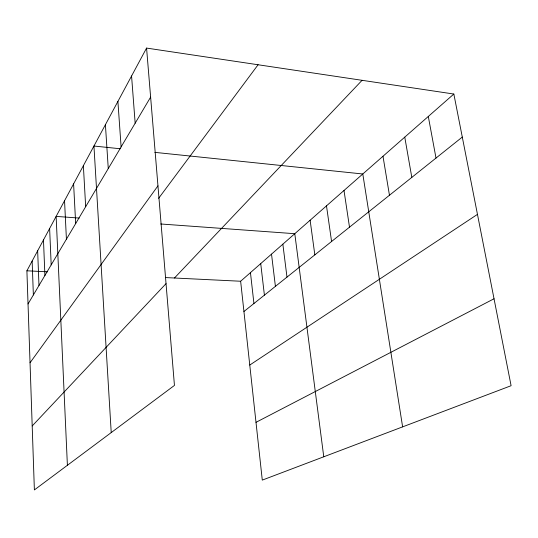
<?xml version="1.0" encoding="UTF-8"?>
<svg xmlns="http://www.w3.org/2000/svg" width="538" height="538" viewBox="0 0 538 538"><rect width="100%" height="100%" fill="white"/><g stroke="black" fill="none" stroke-linecap="round" stroke-linejoin="round"><path stroke-width="0.81" d="M146.571 48.077L174.446 385.416L34.378 489.923L26.9 270.802L146.571 48.077L453.843 94.036L511.1 385.712L262.288 480.111L240.641 281.239L453.843 94.036M28.03 303.957L150.62 97.116M30.041 362.78L157.957 185.845M158.616 198.347L258.092 64.755M32.199 425.955L166.034 283.64M174.467 278.005L362.074 80.31M243.936 311.502L462.29 137.069M249.766 365.046L477.462 214.373M256.001 422.33L494.032 298.772M26.9 270.802L47.505 271.811M165.489 277.568L240.641 281.239M79.207 218.072L56.134 216.397L67.398 465.289M160.714 223.983L294.784 233.7L323.768 456.782M120.317 148.77L93.942 146.027L111.225 432.586M154.85 152.362L362.794 173.982L402.619 426.869M428.302 116.464L436.009 158.064M404.764 137.136L411.812 177.392M382.989 156.255L389.458 195.254M344.004 190.479L349.498 227.171M326.492 205.859L331.576 241.488M310.123 220.237L314.831 254.864M282.853 244.171L286.983 277.117M271.515 254.131L275.409 286.357M260.728 263.6L264.407 295.147M250.452 272.631L253.929 303.519M131.568 75.992L135.159 123.202M117.903 101.42L121.104 146.921M105.408 124.675L108.266 168.576M83.37 165.697L85.67 206.706M73.605 183.882L75.67 223.573M64.547 200.735L66.416 239.188M49.624 228.509L51.184 264.898M43.477 239.955L44.91 275.476M37.653 250.782L38.978 285.476M32.139 261.058L33.363 294.959"/></g></svg>
